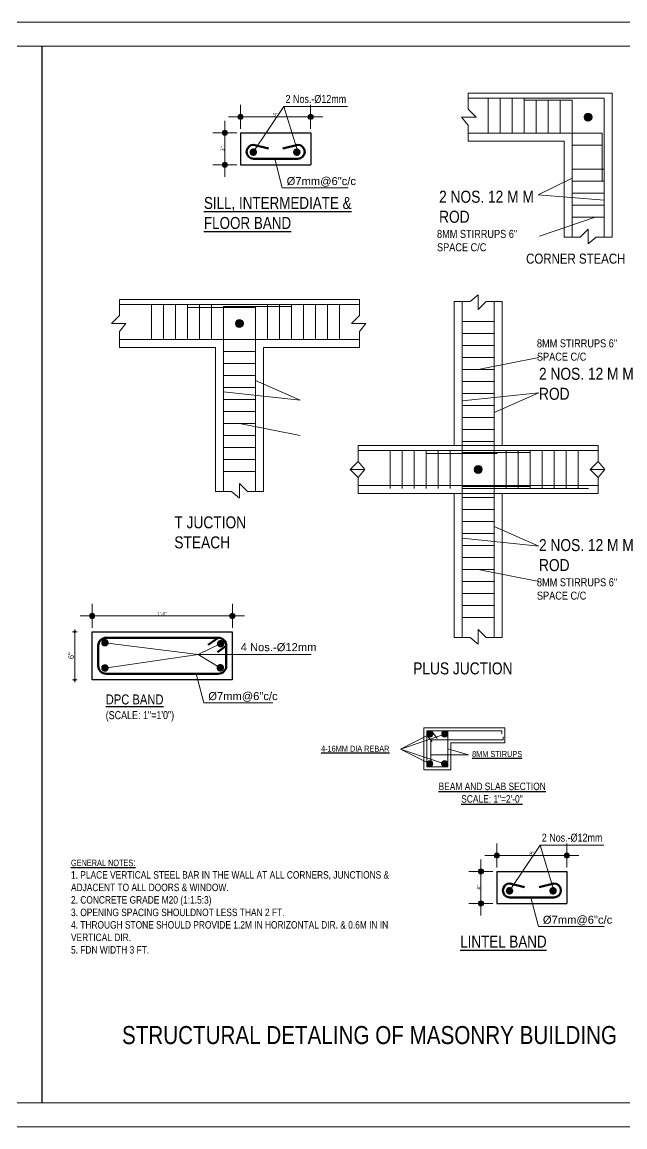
# Model space of a CAD drawing. Header units: inches. Extents: x 94889 to 364662, y -10661 to -3947.
# Drawn here: x 96290 to 97496, y -10661 to -8453 of the extents above; entities that cross this region are included whole.
import ezdxf

# ---------------------------------------------------------------- set-up
doc = ezdxf.new("R2010")
doc.units = ezdxf.units.IN
doc.header["$LTSCALE"] = 2
doc.header["$MEASUREMENT"] = 0
doc.header["$PDMODE"] = 34
doc.linetypes.add('ACAD_ISO02W100', pattern=[15, 12, -3])
doc.layers.get('0').update_dxf_attribs({"linetype": 'CONTINUOUS'})
doc.layers.get('DEFPOINTS').update_dxf_attribs({"color": 141, "linetype": 'CONTINUOUS'})
for name, color, linetype, lineweight in [('ARROW', 111, 'CONTINUOUS', 15), ('CGI sheet', 97, 'CONTINUOUS', 18), ('dimension', 160, 'CONTINUOUS', 15), ('DIMENTION', 140, 'CONTINUOUS', 0), ('elev 0.2', 221, 'CONTINUOUS', 20), ('HATCH', 60, 'ACAD_ISO02W100', 13), ('Siteplan', 7, 'CONTINUOUS', 30), ('steel', 4, 'CONTINUOUS', 60), ('Steel Sec', 6, 'CONTINUOUS', 13), ('steps', 253, 'CONTINUOUS', 20), ('TEXT', 181, 'CONTINUOUS', 25), ('Text Info', 6, 'CONTINUOUS', 13)]:
    doc.layers.add(name, color=color, linetype=linetype, lineweight=lineweight)
doc.layers.add('STAIR', color=23, linetype='CONTINUOUS')
doc.styles.add('Arial', font='arial.ttf', dxfattribs={"width": 0.8, "height": 12})
doc.styles.get("Standard").update_dxf_attribs({"font": 'ARIALN.TTF'})
doc.styles.add('times new roman', font='times.ttf', dxfattribs={"height": 7})
doc.dimstyles.new('1 INC EQ 1FT', dxfattribs={"dimtxt": 7, "dimasz": 4, "dimexe": 4, "dimexo": 4, "dimgap": 1, "dimtad": 1, "dimdec": 0, "dimlfac": 0.125, "dimzin": 3, "dimdsep": 46, "dimlunit": 4, "dimtxsty": 'times new roman', "dimblk": 'DIM', "dimcen": 0.09, "dimdle": 4, "dimse1": 1, "dimse2": 1, "dimclrd": 7, "dimclre": 256, "dimclrt": 5, "dimadec": 0, "dimazin": 0, "dimtfac": 1, "dimtdec": 0, "dimtix": 1, "dimtofl": 0, "dimtmove": 2, "dimatfit": 3, "dimfxl": 1, "dimtolj": 1, "dimtzin": 0, "dimlwd": -1, "dimlwe": 13, "dimarcsym": 0})
doc.dimstyles.new('ek ropani wala', dxfattribs={"dimtxt": 24, "dimasz": 3, "dimexe": 6, "dimexo": 18, "dimgap": 2, "dimtad": 1, "dimdec": 0, "dimzin": 3, "dimdsep": 46, "dimlunit": 3, "dimtxsty": 'Standard', "dimblk": 'dot 2', "dimcen": 0.09375, "dimse1": 1, "dimse2": 1, "dimclrd": 1, "dimclre": 1, "dimclrt": 256, "dimadec": 0, "dimazin": 0, "dimtfac": 1, "dimtdec": 0, "dimtix": 1, "dimtmove": 1, "dimatfit": 3, "dimldrblk": 'DOT', "dimfxl": 1, "dimtolj": 1, "dimtzin": 0, "dimlwd": 9, "dimlwe": 9, "dimarcsym": 0})

# ---------------------------------------------------------------- blocks, each defined once
blk = doc.blocks.new('*X29')
at = {"color": 0}
for p, q in [((146.36, -413.14), (147.62, -411.88)), ((146.55, -412.41), (147.62, -411.35)), ((146.75, -411.68), (147.62, -410.82)), ((146.95, -410.95), (147.62, -410.29)), ((147.15, -410.22), (147.62, -409.76)), ((147.35, -409.49), (147.62, -409.23)), ((147.55, -408.76), (147.62, -408.7)), ((144.56, -419.71), (147.62, -416.65)), ((144.76, -418.98), (147.62, -416.12)), ((144.96, -418.25), (147.62, -415.59)), ((145.16, -417.52), (147.62, -415.06)), ((145.36, -416.79), (147.62, -414.53)), ((145.56, -416.06), (147.62, -414)), ((145.76, -415.33), (147.62, -413.47)), ((145.96, -414.6), (147.62, -412.94)), ((146.16, -413.87), (147.62, -412.41)), ((142.76, -426.28), (147.62, -421.42)), ((142.96, -425.55), (147.62, -420.89)), ((143.16, -424.82), (147.62, -420.36)), ((143.36, -424.09), (147.62, -419.83)), ((143.56, -423.36), (147.62, -419.3)), ((143.76, -422.63), (147.62, -418.77)), ((143.96, -421.9), (147.62, -418.24)), ((144.16, -421.17), (147.62, -417.71)), ((144.36, -420.44), (147.62, -417.18))]:
    blk.add_line(p, q, dxfattribs=at)
blk = doc.blocks.new('NORTH_15')
for p, q in [((0, 3.66), (0, 10.62)), ((-2.87, 2.87), (-7.37, 7.37)), ((2.87, 2.87), (7.37, 7.37)), ((-13.37, 0), (2.72, 0)), ((5.49, 0), (17.83, 0)), ((-2.87, -2.87), (-7.37, -7.37)), ((0, -3.66), (0, -10.62)), ((2.87, -2.87), (7.37, -7.37))]:
    blk.add_line(p, q)
for points, const_width in [([(4.96, -5.01), (-13.37, 0), (4.9, 5), (0, 0), (4.96, -5.01)], 0.3), ([(5.93, -1.55), (6, -1.55), (6.07, -1.54), (6.13, -1.53), (6.17, -1.52), (6.22, -1.51), (6.26, -1.49), (6.28, -1.47), (6.3, -1.45), (6.32, -1.42), (6.33, -1.39), (6.35, -1.34), (6.36, -1.29), (6.37, -1.23), (6.38, -1.16), (6.38, -1.08), (6.38, -1), (6.54, -1), (6.54, -2.34), (6.38, -2.34), (6.38, -2.3), (6.38, -2.23), (6.38, -2.16), (6.37, -2.09), (6.36, -2.04), (6.35, -1.99), (6.33, -1.95), (6.32, -1.91), (6.3, -1.88), (6.28, -1.86), (6.26, -1.83), (6.22, -1.81), (6.18, -1.8), (6.13, -1.78), (6.07, -1.77), (6.01, -1.76), (5.95, -1.76), (2.66, -1.76), (2.66, -2.34), (2.5, -2.34), (2.5, -0.16), (4.71, 1.44), (3.14, 1.44), (3.07, 1.44), (3, 1.43), (2.94, 1.42), (2.89, 1.41), (2.85, 1.4), (2.81, 1.38), (2.78, 1.36), (2.76, 1.34), (2.74, 1.31), (2.72, 1.27), (2.7, 1.22), (2.69, 1.17), (2.68, 1.11), (2.67, 1.04), (2.66, 0.97), (2.66, 0.89), (2.66, 0.87), (2.5, 0.87), (2.5, 2.21), (2.66, 2.21), (2.66, 2.17), (2.66, 2.09), (2.67, 2.03), (2.68, 1.97), (2.69, 1.91), (2.7, 1.86), (2.71, 1.82), (2.73, 1.78), (2.75, 1.76), (2.77, 1.74), (2.8, 1.72), (2.85, 1.7), (2.89, 1.68), (2.94, 1.67), (3, 1.66), (3.07, 1.66), (3.14, 1.66), (6.54, 1.66), (6.54, 0.75), (3.33, -1.55), (5.93, -1.55), (5.93, -1.55)], 0.1)]:
    blk.add_lwpolyline(points, dxfattribs=dict(const_width=const_width))
at = {"const_width": 1}
for points in [[(0, -8, 1), (0, 8, 0.359415), (-7.86, 1.52, 1)], [(-7.86, -1.52, 0.359415), (0, -8, 1)]]:
    blk.add_lwpolyline(points, format="xyb", dxfattribs=at)
for start, end in [(90, 164.973), (270, 90), (195.027, 270)]:
    blk.add_arc((0, 0), 7, start, end)
at = {"rotation": 90}
blk.add_blockref('*X29', (-421.89, -147.62), dxfattribs=at)
blk = doc.blocks.new('A$C0BDB7EE9')
at = {"layer": 'Siteplan', "xscale": 2.999999999999779, "yscale": 2.999999999999779, "zscale": 2.999999999999779, "rotation": 247.8612575918487}
blk.add_blockref('NORTH_15', (20.2, 49.5), dxfattribs=at)
blk = doc.blocks.new('A$C327B4BBD')
at = {"layer": 'DIMENTION', "ltscale": 0.3, "xscale": 1.171875000000082, "yscale": 1.171875000000082, "zscale": 1.171875000000082, "rotation": 112.1387424081494}
blk.add_blockref('A$C0BDB7EE9', (16.1, 0), dxfattribs=at)
blk = doc.blocks.new('DIM')
at = {"layer": 'dimension'}
h = blk.add_hatch(color=256, dxfattribs=at)
h.paths.add_polyline_path([(0, 1.28), (0, 0), (1.28, 0, 0.414214)])
h.paths.add_polyline_path([(1.28, 0), (0, 0), (0, -1.28, 0.414214)])
h.paths.add_polyline_path([(0, 0), (-1.28, 0, 0.414214), (0, -1.28)])
h.paths.add_polyline_path([(0, 1.28, 0.414214), (-1.28, 0), (0, 0)])
for p, q in [((0, 6), (0, -6)), ((-6, 0), (6, 0))]:
    blk.add_line(p, q, dxfattribs=at)
blk.add_circle((0, 0), 1.28, dxfattribs=at)
blk = doc.blocks.new('*D136')
at = {"layer": 'ARROW', "color": 7, "ltscale": 100, "transparency": 16777216}
blk.add_line((96434.8, -9639.7), (96706.8, -9639.7), dxfattribs=at)
at = {"layer": 'DEFPOINTS', "color": 0, "ltscale": 100, "transparency": 16777216}
for p in [(96710.8, -9639.7), (96430.8, -9671.2), (96710.8, -9671.2)]:
    blk.add_point(p, dxfattribs=at)
at = {"layer": 'ARROW', "color": 7, "ltscale": 100, "transparency": 16777216, "xscale": 4, "yscale": 4, "zscale": 4, "rotation": 180}
blk.add_blockref('DIM', (96430.8, -9639.7), dxfattribs=at)
at = {"layer": 'ARROW', "color": 7, "ltscale": 100, "transparency": 16777216, "xscale": 4, "yscale": 4, "zscale": 4}
blk.add_blockref('DIM', (96710.8, -9639.7), dxfattribs=at)
at = {"layer": 'ARROW', "color": 5, "ltscale": 100, "transparency": 16777216, "insert": (96570.8, -9635.1), "char_height": 7, "attachment_point": 5, "style": 'times new roman'}
blk.add_mtext('\\A1;1\'-0"', dxfattribs=at)
blk = doc.blocks.new('*D137')
at = {"layer": 'ARROW', "color": 7, "ltscale": 100, "transparency": 16777216}
blk.add_line((96695.7, -8677.9), (96695.7, -8733.9), dxfattribs=at)
at = {"layer": 'DEFPOINTS', "color": 0, "ltscale": 100, "transparency": 16777216}
for p in [(96727.4, -8673.9), (96695.7, -8737.9), (96727.4, -8737.9)]:
    blk.add_point(p, dxfattribs=at)
at = {"layer": 'ARROW', "color": 7, "ltscale": 100, "transparency": 16777216, "xscale": 4, "yscale": 4, "zscale": 4}
for p, rotation in [((96695.7, -8673.9), 90), ((96695.7, -8737.9), 270)]:
    blk.add_blockref('DIM', p, dxfattribs=dict(at, rotation=rotation))
at = {"layer": 'ARROW', "color": 5, "ltscale": 100, "transparency": 16777216, "insert": (96691.1, -8705.9), "char_height": 7, "attachment_point": 5, "rotation": 90, "style": 'times new roman'}
blk.add_mtext('\\A1;3"', dxfattribs=at)
blk = doc.blocks.new('*D138')
at = {"layer": 'ARROW', "color": 7, "ltscale": 100, "transparency": 16777216}
blk.add_line((96731.4, -8642.4), (96863.4, -8642.4), dxfattribs=at)
at = {"layer": 'DEFPOINTS', "color": 0, "ltscale": 100, "transparency": 16777216}
for p in [(96867.4, -8642.4), (96727.4, -8673.9), (96867.4, -8673.9)]:
    blk.add_point(p, dxfattribs=at)
at = {"layer": 'ARROW', "color": 7, "ltscale": 100, "transparency": 16777216, "xscale": 4, "yscale": 4, "zscale": 4, "rotation": 180}
blk.add_blockref('DIM', (96727.4, -8642.4), dxfattribs=at)
at = {"layer": 'ARROW', "color": 7, "ltscale": 100, "transparency": 16777216, "xscale": 4, "yscale": 4, "zscale": 4}
blk.add_blockref('DIM', (96867.4, -8642.4), dxfattribs=at)
at = {"layer": 'ARROW', "color": 5, "ltscale": 100, "transparency": 16777216, "insert": (96797.4, -8637.8), "char_height": 7, "attachment_point": 5, "style": 'times new roman'}
blk.add_mtext('\\A1;9"', dxfattribs=at)
blk = doc.blocks.new('dot1')
at = {"layer": 'HATCH'}
h = blk.add_hatch(color=256, dxfattribs=at)
edge = h.paths.add_edge_path()
edge.add_arc((0, 0), 1, 0, 360)
for p, q in [((3, 0), (-3, 0)), ((0, 3), (0, -3))]:
    blk.add_line(p, q, dxfattribs=at)
blk.add_circle((0, 0), 1, dxfattribs=at)
blk = doc.blocks.new('dot 2')
at = {"layer": 'HATCH', "xscale": 0.5, "yscale": 0.5, "zscale": 0.5}
blk.add_blockref('dot1', (0, 0), dxfattribs=at)
blk = doc.blocks.new('*D139')
at = {"layer": 'DEFPOINTS', "color": 0, "transparency": 16777216}
for p in [(96430.8, -9671.2), (96395.8, -9767.2), (96430.8, -9767.2)]:
    blk.add_point(p, dxfattribs=at)
at = {"layer": 'DIMENTION', "color": 1, "lineweight": 9, "transparency": 16777216}
blk.add_line((96395.8, -9674.2), (96395.8, -9764.2), dxfattribs=at)
at = {"layer": 'DIMENTION', "color": 1, "lineweight": 9, "transparency": 16777216, "xscale": 3, "yscale": 3, "zscale": 3}
for p, rotation in [((96395.8, -9671.2), 90), ((96395.8, -9767.2), 270)]:
    blk.add_blockref('dot 2', p, dxfattribs=dict(at, rotation=rotation))
at = {"layer": 'DIMENTION', "transparency": 16777216, "insert": (96388.3, -9719.2), "char_height": 24, "attachment_point": 5, "rotation": 90}
blk.add_mtext('\\A1;{\\H0.44444x;6"}', dxfattribs=at)
blk = doc.blocks.new('_Dot')
at = {"layer": 'TEXT', "color": 0, "lineweight": -2}
blk.add_line((-0.5, 0), (-1, 0), dxfattribs=at)
at = {"layer": 'TEXT', "color": 0, "const_width": 0.5}
blk.add_lwpolyline([(-0.25, 0, 1), (0.25, 0, 1)], format="xyb", close=True, dxfattribs=at)
blk = doc.blocks.new('*D134')
at = {"layer": 'ARROW', "color": 7, "ltscale": 100, "transparency": 16777216}
blk.add_line((97207.9, -10154.2), (97207.9, -10210.2), dxfattribs=at)
at = {"layer": 'DEFPOINTS', "color": 0, "ltscale": 100, "transparency": 16777216}
for p in [(97239.7, -10150.2), (97207.9, -10214.2), (97239.7, -10214.2)]:
    blk.add_point(p, dxfattribs=at)
at = {"layer": 'ARROW', "color": 7, "ltscale": 100, "transparency": 16777216, "xscale": 4, "yscale": 4, "zscale": 4}
for p, rotation in [((97207.9, -10150.2), 90), ((97207.9, -10214.2), 270)]:
    blk.add_blockref('DIM', p, dxfattribs=dict(at, rotation=rotation))
at = {"layer": 'ARROW', "color": 5, "ltscale": 100, "transparency": 16777216, "insert": (97203.4, -10182.2), "char_height": 7, "attachment_point": 5, "rotation": 90, "style": 'times new roman'}
blk.add_mtext('\\A1;4"', dxfattribs=at)
blk = doc.blocks.new('*D135')
at = {"layer": 'ARROW', "color": 7, "ltscale": 100, "transparency": 16777216}
blk.add_line((97243.7, -10118.6), (97375.7, -10118.6), dxfattribs=at)
at = {"layer": 'DEFPOINTS', "color": 0, "ltscale": 100, "transparency": 16777216}
for p in [(97379.7, -10118.6), (97239.7, -10150.2), (97379.7, -10150.2)]:
    blk.add_point(p, dxfattribs=at)
at = {"layer": 'ARROW', "color": 7, "ltscale": 100, "transparency": 16777216, "xscale": 4, "yscale": 4, "zscale": 4, "rotation": 180}
blk.add_blockref('DIM', (97239.7, -10118.6), dxfattribs=at)
at = {"layer": 'ARROW', "color": 7, "ltscale": 100, "transparency": 16777216, "xscale": 4, "yscale": 4, "zscale": 4}
blk.add_blockref('DIM', (97379.7, -10118.6), dxfattribs=at)
at = {"layer": 'ARROW', "color": 5, "ltscale": 100, "transparency": 16777216, "insert": (97309.7, -10114.1), "char_height": 7, "attachment_point": 5, "style": 'times new roman'}
blk.add_mtext('\\A1;9"', dxfattribs=at)

msp = doc.modelspace()

# ---------------------------------------------------------------- hatches: boundary and pattern name
at = {"layer": 'CGI sheet'}
h = msp.add_hatch(color=0, dxfattribs=at)
h.set_gradient(color1=(179, 179, 255), color2=(76, 0, 0), one_color=1, name='SPHERICAL')
h.paths.add_polyline_path([(97413.99, -8642.72, -1), (97429.99, -8642.72, -1)])
h = msp.add_hatch(color=0, dxfattribs=at)
h.set_gradient(color1=(179, 179, 255), color2=(76, 0, 0), one_color=1, name='SPHERICAL')
h.paths.add_polyline_path([(96732.92, -9055.09, 1), (96716.92, -9055.09, 1)])
h = msp.add_hatch(color=0, dxfattribs=at)
h.set_gradient(color1=(179, 179, 255), color2=(76, 0, 0), one_color=1, name='SPHERICAL')
h.paths.add_polyline_path([(97210.38, -9346.99, 1), (97194.38, -9346.99, 1)])
h = msp.add_hatch(color=0, dxfattribs=at)
h.set_gradient(color1=(179, 179, 255), color2=(76, 0, 0), one_color=1, name='SPHERICAL')
h.paths.add_polyline_path([(97210.38, -9346.99, -1), (97194.38, -9346.99, -1)])
at = {"layer": 'dimension'}
h = msp.add_hatch(color=256, dxfattribs=at)
h.dxf.hatch_style = 1
h.paths.add_polyline_path([(97099.75, -9875.66, 1), (97111.75, -9875.66, 1)])
h = msp.add_hatch(color=256, dxfattribs=at)
h.dxf.hatch_style = 1
h.paths.add_polyline_path([(97129.42, -9875.66, 1), (97141.42, -9875.66, 1)])
h = msp.add_hatch(color=256, dxfattribs=at)
h.dxf.hatch_style = 1
h.paths.add_polyline_path([(97099.66, -9935.02, 1), (97111.66, -9935.02, 1)])
h = msp.add_hatch(color=256, dxfattribs=at)
h.dxf.hatch_style = 1
h.paths.add_polyline_path([(97129.23, -9935.02, 1), (97141.23, -9935.02, 1)])

# ---------------------------------------------------------------- linework, layer by layer
msp.add_line((96329.76, -8500.79), (96329.76, -10612.79))
at = {"layer": 'CGI sheet', "color": 0}
for p, q in [((97469.99, -8594.72), (97181.99, -8594.72)), ((97181.99, -8626.72), (97181.99, -8594.72)), ((97453.99, -8604.72), (97181.99, -8604.72)), ((97453.99, -8604.72), (97201.49, -8604.72)), ((97221.99, -8604.72), (97221.99, -8674.72)), ((97245.99, -8604.72), (97245.99, -8674.72)), ((97269.99, -8604.72), (97269.99, -8674.72)), ((97293.99, -8604.72), (97293.99, -8674.72)), ((97389.99, -8608.72), (97293.99, -8608.72)), ((97317.99, -8608.72), (97317.99, -8674.72)), ((97341.99, -8608.72), (97341.99, -8674.72)), ((97365.99, -8608.72), (97365.99, -8674.72)), ((97389.99, -8608.72), (97389.99, -8882.72)), ((97453.99, -8604.72), (97453.99, -8674.72)), ((97453.99, -8608.72), (97453.99, -8882.72)), ((97469.99, -8594.72), (97469.99, -8882.72)), ((97181.99, -8626.72), (97197.99, -8642.72)), ((97181.99, -8642.72), (97168.99, -8642.72)), ((97168.99, -8642.72), (97181.99, -8658.72)), ((97181.99, -8642.72), (97197.99, -8642.72)), ((97181.99, -8690.72), (97181.99, -8658.72)), ((97449.99, -8674.72), (97181.99, -8674.72)), ((97383.99, -8674.72), (97449.99, -8674.72)), ((97383.99, -8674.72), (97449.99, -8674.72)), ((97383.99, -8674.72), (97449.99, -8674.72)), ((97449.99, -8674.72), (97449.99, -8770.72)), ((97373.99, -8690.72), (97181.99, -8690.72)), ((97373.99, -8690.72), (97373.99, -8882.72)), ((97389.99, -8698.72), (97449.99, -8698.72)), ((97321.99, -8797.72), (97389.99, -8764.48)), ((97389.99, -8746.72), (97453.99, -8746.72)), ((97389.99, -8770.72), (97453.99, -8770.72)), ((97321.99, -8797.72), (97453.99, -8808.91)), ((97389.99, -8794.72), (97453.99, -8794.72)), ((97389.99, -8818.72), (97453.99, -8818.72)), ((97324.99, -8880.72), (97435.89, -8842.72)), ((97389.99, -8842.72), (97453.99, -8842.72)), ((97405.99, -8882.72), (97421.99, -8866.72)), ((97421.99, -8882.72), (97421.99, -8866.72)), ((97405.99, -8882.72), (97373.99, -8882.72)), ((97421.99, -8882.72), (97421.99, -8895.72)), ((97421.99, -8895.72), (97437.99, -8882.72)), ((97469.99, -8882.72), (97437.99, -8882.72)), ((96484.92, -9007.09), (96964.92, -9007.09)), ((96484.92, -9039.09), (96484.92, -9007.09)), ((96964.92, -9039.09), (96964.92, -9007.09)), ((97202.38, -8997.99), (97186.38, -9010.99)), ((97202.38, -9010.99), (97202.38, -8997.99)), ((96484.92, -9017.09), (96964.92, -9017.09)), ((96548.92, -9017.09), (96548.92, -9087.09)), ((96572.92, -9017.09), (96572.92, -9087.09)), ((96596.92, -9017.09), (96596.92, -9087.09)), ((96620.92, -9017.09), (96620.92, -9087.09)), ((96756.92, -9023.09), (96620.92, -9023.09)), ((96644.92, -9017.09), (96644.92, -9087.09)), ((96668.92, -9017.09), (96668.92, -9087.09)), ((96692.92, -9017.09), (96945.42, -9017.09)), ((96692.92, -9021.09), (96692.92, -9391.09)), ((96692.92, -9021.09), (96828.92, -9021.09)), ((96692.92, -9021.09), (96692.92, -9087.09)), ((96756.92, -9023.09), (96756.92, -9391.09)), ((96780.92, -9017.09), (96780.92, -9087.09)), ((96804.92, -9017.09), (96804.92, -9087.09)), ((96828.92, -9017.09), (96828.92, -9087.09)), ((96852.92, -9017.09), (96852.92, -9087.09)), ((96876.92, -9017.09), (96876.92, -9087.09)), ((96900.92, -9017.09), (96900.92, -9087.09)), ((96924.92, -9017.09), (96924.92, -9087.09)), ((97154.38, -9298.99), (97154.38, -9010.99)), ((97154.38, -9010.99), (97186.38, -9010.99)), ((97170.38, -9380.99), (97170.38, -9010.99)), ((97218.38, -9010.99), (97202.38, -9026.99)), ((97202.38, -9010.99), (97202.38, -9026.99)), ((97218.38, -9010.99), (97250.38, -9010.99)), ((97234.38, -9378.99), (97234.38, -9010.99)), ((97250.38, -9298.99), (97250.38, -9010.99)), ((96484.92, -9039.09), (96468.92, -9055.09)), ((96964.92, -9039.09), (96948.92, -9055.09)), ((97234.38, -9050.99), (97170.38, -9050.99)), ((96484.92, -9055.09), (96468.92, -9055.09)), ((96484.92, -9055.09), (96497.92, -9055.09)), ((96497.92, -9055.09), (96484.92, -9071.09)), ((96484.92, -9103.09), (96484.92, -9071.09)), ((96964.92, -9055.09), (96948.92, -9055.09)), ((96964.92, -9055.09), (96977.92, -9055.09)), ((96977.92, -9055.09), (96964.92, -9071.09)), ((96964.92, -9103.09), (96964.92, -9071.09)), ((96484.92, -9087.09), (96964.92, -9087.09)), ((96762.92, -9087.09), (96692.92, -9087.09)), ((96762.92, -9087.09), (96692.92, -9087.09)), ((96762.92, -9087.09), (96692.92, -9087.09)), ((97234.38, -9074.99), (97170.38, -9074.99)), ((96484.92, -9103.09), (96676.92, -9103.09)), ((96676.92, -9103.09), (96676.92, -9391.09)), ((96756.92, -9111.09), (96692.92, -9111.09)), ((96772.92, -9103.09), (96964.92, -9103.09)), ((96772.92, -9103.09), (96772.92, -9391.09)), ((97234.38, -9098.99), (97170.38, -9098.99)), ((97234.38, -9098.99), (97170.38, -9098.99)), ((96756.92, -9135.09), (96692.92, -9135.09)), ((97234.38, -9122.99), (97170.38, -9122.99)), ((97323.88, -9122.99), (97202.38, -9146.99)), ((96756.92, -9159.09), (96692.92, -9159.09)), ((97234.38, -9146.99), (97170.38, -9146.99)), ((96756.92, -9183.09), (96692.92, -9183.09)), ((96846.42, -9208.09), (96756.92, -9169.09)), ((97234.38, -9170.99), (97170.38, -9170.99)), ((96846.42, -9208.09), (96692.92, -9192.05)), ((96756.92, -9207.09), (96692.92, -9207.09)), ((97323.88, -9193.99), (97170.38, -9210.03)), ((97234.38, -9194.99), (97170.38, -9194.99)), ((97323.88, -9193.99), (97234.38, -9232.99)), ((97234.38, -9218.99), (97170.38, -9218.99)), ((96756.92, -9231.09), (96692.92, -9231.09)), ((97234.38, -9242.99), (97170.38, -9242.99)), ((96756.92, -9255.09), (96692.92, -9255.09)), ((96846.42, -9279.09), (96724.92, -9255.09)), ((97234.38, -9266.99), (97170.38, -9266.99)), ((96756.92, -9279.09), (96692.92, -9279.09)), ((97234.38, -9290.99), (97170.38, -9290.99)), ((96756.92, -9303.09), (96692.92, -9303.09)), ((96756.92, -9303.09), (96692.92, -9303.09)), ((96962.38, -9298.99), (97442.38, -9298.99)), ((96962.38, -9330.99), (96962.38, -9298.99)), ((96962.38, -9298.99), (97154.38, -9298.99)), ((96962.38, -9298.99), (96962.38, -9330.99)), ((96962.38, -9308.99), (97442.38, -9308.99)), ((97026.38, -9308.99), (97026.38, -9378.99)), ((97026.38, -9384.99), (97026.38, -9314.99)), ((97050.38, -9308.99), (97050.38, -9378.99)), ((97050.38, -9384.99), (97050.38, -9314.99)), ((97074.38, -9308.99), (97074.38, -9378.99)), ((97074.38, -9384.99), (97074.38, -9314.99)), ((97098.38, -9308.99), (97098.38, -9378.99)), ((97234.38, -9314.99), (97098.38, -9314.99)), ((97098.38, -9384.99), (97098.38, -9314.99)), ((97122.38, -9308.99), (97122.38, -9378.99)), ((97122.38, -9384.99), (97122.38, -9314.99)), ((97146.38, -9308.99), (97146.38, -9378.99)), ((97146.38, -9384.99), (97146.38, -9314.99)), ((97170.38, -9308.99), (97422.88, -9308.99)), ((97170.38, -9312.99), (97170.38, -9682.99)), ((97170.38, -9312.99), (97306.38, -9312.99)), ((97170.38, -9312.99), (97170.38, -9378.99)), ((97170.38, -9380.99), (97170.38, -9314.99)), ((97240.38, -9314.99), (97170.38, -9314.99)), ((97240.38, -9314.99), (97170.38, -9314.99)), ((97240.38, -9314.99), (97170.38, -9314.99)), ((97234.38, -9314.99), (97234.38, -9682.99)), ((97250.38, -9298.99), (97442.38, -9298.99)), ((97258.38, -9308.99), (97258.38, -9378.99)), ((97258.38, -9384.99), (97258.38, -9314.99)), ((97282.38, -9308.99), (97282.38, -9378.99)), ((97282.38, -9384.99), (97282.38, -9314.99)), ((97306.38, -9308.99), (97306.38, -9378.99)), ((97306.38, -9384.99), (97306.38, -9314.99)), ((97330.38, -9308.99), (97330.38, -9378.99)), ((97330.38, -9384.99), (97330.38, -9314.99)), ((97354.38, -9308.99), (97354.38, -9378.99)), ((97354.38, -9384.99), (97354.38, -9314.99)), ((97378.38, -9308.99), (97378.38, -9378.99)), ((97378.38, -9384.99), (97378.38, -9314.99)), ((97402.38, -9308.99), (97402.38, -9378.99)), ((97402.38, -9384.99), (97402.38, -9314.99)), ((97442.38, -9330.99), (97442.38, -9298.99)), ((97442.38, -9298.99), (97442.38, -9330.99)), ((96756.92, -9327.09), (96692.92, -9327.09)), ((96962.38, -9330.99), (96946.38, -9346.99)), ((96975.38, -9346.99), (96962.38, -9330.99)), ((97442.38, -9330.99), (97426.38, -9346.99)), ((97455.38, -9346.99), (97442.38, -9330.99)), ((96756.92, -9351.09), (96692.92, -9351.09)), ((96962.38, -9346.99), (96946.38, -9346.99)), ((96962.38, -9362.99), (96946.38, -9346.99)), ((96962.38, -9346.99), (96946.38, -9346.99)), ((96962.38, -9346.99), (96975.38, -9346.99)), ((96975.38, -9346.99), (96962.38, -9362.99)), ((96962.38, -9346.99), (96975.38, -9346.99)), ((97442.38, -9346.99), (97426.38, -9346.99)), ((97442.38, -9362.99), (97426.38, -9346.99)), ((97442.38, -9346.99), (97426.38, -9346.99)), ((97442.38, -9346.99), (97455.38, -9346.99)), ((97455.38, -9346.99), (97442.38, -9362.99)), ((97442.38, -9346.99), (97455.38, -9346.99)), ((96740.92, -9391.09), (96724.92, -9375.09)), ((96724.92, -9391.09), (96724.92, -9375.09)), ((96962.38, -9394.99), (96962.38, -9362.99)), ((96962.38, -9378.99), (97442.38, -9378.99)), ((97234.38, -9378.99), (97098.38, -9378.99)), ((97240.38, -9378.99), (97170.38, -9378.99)), ((97240.38, -9378.99), (97170.38, -9378.99)), ((97240.38, -9378.99), (97170.38, -9378.99)), ((97170.38, -9380.99), (97306.38, -9380.99)), ((97442.38, -9394.99), (97442.38, -9362.99)), ((97442.38, -9362.99), (97442.38, -9394.99)), ((96676.92, -9391.09), (96708.92, -9391.09)), ((96724.92, -9404.09), (96708.92, -9391.09)), ((96724.92, -9391.09), (96724.92, -9404.09)), ((96740.92, -9391.09), (96772.92, -9391.09)), ((96962.38, -9394.99), (97154.38, -9394.99)), ((96962.38, -9394.99), (97442.38, -9394.99)), ((97154.38, -9394.99), (97154.38, -9682.99)), ((97170.38, -9384.99), (97422.88, -9384.99)), ((97234.38, -9402.99), (97170.38, -9402.99)), ((97250.38, -9394.99), (97442.38, -9394.99)), ((97250.38, -9394.99), (97250.38, -9682.99)), ((97234.38, -9426.99), (97170.38, -9426.99)), ((97234.38, -9450.99), (97170.38, -9450.99)), ((97323.88, -9499.99), (97234.38, -9460.99)), ((97234.38, -9474.99), (97170.38, -9474.99)), ((97323.88, -9499.99), (97170.38, -9483.95)), ((97234.38, -9498.99), (97170.38, -9498.99)), ((97234.38, -9522.99), (97170.38, -9522.99)), ((97234.38, -9546.99), (97170.38, -9546.99)), ((97323.88, -9570.99), (97202.38, -9546.99)), ((97234.38, -9570.99), (97170.38, -9570.99)), ((97234.38, -9594.99), (97170.38, -9594.99)), ((97234.38, -9594.99), (97170.38, -9594.99)), ((97234.38, -9618.99), (97170.38, -9618.99)), ((97234.38, -9642.99), (97170.38, -9642.99)), ((97218.38, -9682.99), (97202.38, -9666.99)), ((97202.38, -9682.99), (97202.38, -9666.99)), ((97154.38, -9682.99), (97186.38, -9682.99)), ((97202.38, -9695.99), (97186.38, -9682.99)), ((97202.38, -9682.99), (97202.38, -9695.99)), ((97218.38, -9682.99), (97250.38, -9682.99))]:
    msp.add_line(p, q, dxfattribs=at)
for centre in [(97421.99, -8642.72), (96724.92, -9055.09), (97202.38, -9346.99), (97202.38, -9346.99)]:
    msp.add_circle(centre, 8, dxfattribs=at)
at = {"layer": 'dimension', "color": 0}
for p, q in [((96456.08, -9693.14), (96642.68, -9716.47)), ((96642.68, -9716.47), (96687.49, -9694.96))]:
    msp.add_line(p, q, dxfattribs=at)
for points in [[(96752.73, -8712.73), (96813.85, -8621.15), (96941.15, -8621.15)], [(96813.85, -8621.15), (96841.44, -8711.92)], [(96942.12, -8783.79), (96810.36, -8783.79), (96795.44, -8725.92)], [(96642.68, -9716.47), (96456.08, -9743.67)], [(96686.8, -9743.25), (96642.68, -9716.47), (96868.16, -9716.47)], [(96638.78, -9755.21), (96653.71, -9813.08), (96791.9, -9813.08)], [(97264.98, -10188.98), (97326.1, -10097.41), (97453.4, -10097.41)], [(97326.1, -10097.41), (97353.69, -10188.18)], [(97454.38, -10260.05), (97322.61, -10260.05), (97307.69, -10202.18)]]:
    msp.add_lwpolyline(points, dxfattribs=at)
at = {"layer": 'DIMENTION'}
for p, q in [((97093.5, -9947.36), (97093.5, -9863.36)), ((97099.5, -9941.36), (97099.5, -9869.36)), ((97108.72, -9869.36), (97120.25, -9884.4)), ((97105.75, -9875.66), (97046.8, -9906.01)), ((97046.8, -9906.01), (97135.42, -9875.66)), ((97099.5, -9878.88), (97110.13, -9890.28)), ((97107.92, -9887.36), (97107.92, -9930.46)), ((97046.8, -9906.01), (97105.66, -9935.02)), ((97046.8, -9906.01), (97135.23, -9935.02)), ((97141.5, -9905.36), (97183.19, -9917.13)), ((97183.19, -9917.13), (97107.92, -9917.13)), ((97147.5, -9947.36), (97093.5, -9947.36)), ((97141.5, -9941.36), (97099.5, -9941.36))]:
    msp.add_line(p, q, dxfattribs=at)
for centre in [(97105.75, -9875.66), (97135.42, -9875.66), (97105.66, -9935.02), (97135.23, -9935.02)]:
    msp.add_circle(centre, 6, dxfattribs=at)
at = {"layer": 'elev 0.2'}
for p, q in [((97255.5, -9863.36), (97093.5, -9863.36)), ((97249.5, -9869.36), (97099.5, -9869.36)), ((97141.5, -9941.36), (97141.5, -9869.36)), ((97249.5, -9875.36), (97249.5, -9869.36)), ((97255.5, -9893.36), (97255.5, -9863.36)), ((97252.5, -9887.36), (97107.92, -9887.36)), ((97252.5, -9887.36), (97252.5, -9881.36)), ((97147.5, -9947.36), (97147.5, -9893.36)), ((97255.5, -9893.36), (97147.5, -9893.36)), ((97147.5, -9947.36), (97093.5, -9947.36))]:
    msp.add_line(p, q, dxfattribs=at)
at = {"layer": 'STAIR', "color": 0}
for p, q in [((96727.44, -8673.92), (96727.44, -8737.92)), ((96727.44, -8673.92), (96867.44, -8673.92)), ((96867.44, -8673.92), (96867.44, -8737.92)), ((96727.44, -8737.92), (96867.44, -8737.92)), ((97239.69, -10150.18), (97239.69, -10214.18)), ((97239.69, -10150.18), (97379.69, -10150.18)), ((97379.69, -10150.18), (97379.69, -10214.18)), ((97239.69, -10214.18), (97379.69, -10214.18))]:
    msp.add_line(p, q, dxfattribs=at)
msp.add_lwpolyline([(96710.78, -9767.21), (96430.78, -9767.21), (96430.78, -9671.21), (96710.78, -9671.21)], close=True, dxfattribs=at)
at = {"layer": 'steel', "color": 0}
for p, q in [((96782.81, -8705.54), (96753.44, -8697.92)), ((96812.06, -8705.54), (96841.44, -8697.92)), ((96753.44, -8725.92), (96841.44, -8725.92)), ((96682.78, -9683.21), (96662.62, -9697.08)), ((96698.78, -9699.21), (96681.15, -9712.09)), ((97295.06, -10181.79), (97265.69, -10174.18)), ((97324.31, -10181.79), (97353.69, -10174.18)), ((97265.69, -10202.18), (97353.69, -10202.18))]:
    msp.add_line(p, q, dxfattribs=at)
msp.add_lwpolyline([(96682.78, -9755.21), (96458.78, -9755.21, -0.4142136), (96442.78, -9739.21), (96442.78, -9699.21, -0.4142136), (96458.78, -9683.21), (96682.78, -9683.21, -0.4142136), (96698.78, -9699.21), (96698.78, -9739.21, -0.4142136)], format="xyb", close=True, dxfattribs=at)
for centre, start, end in [((96753.44, -8711.92), 90, 270), ((96841.44, -8711.92), 270, 90), ((97265.69, -10188.18), 90, 270), ((97353.69, -10188.18), 270, 90)]:
    msp.add_arc(centre, 14, start, end, dxfattribs=at)
at = {"layer": 'Steel Sec', "color": 0, "const_width": 7.5}
for points in [[(96748.98, -8712.73, 1), (96756.48, -8712.73, 1)], [(96835.95, -8712.73, 1), (96843.45, -8712.73, 1)], [(96452.33, -9693.14, -1), (96459.83, -9693.14, -1)], [(96683.74, -9694.96, -1), (96691.24, -9694.96, -1)], [(96452.33, -9743.67, 1), (96459.83, -9743.67, 1)], [(96683.05, -9743.25, 1), (96690.55, -9743.25, 1)], [(97261.23, -10188.98, 1), (97268.73, -10188.98, 1)], [(97348.2, -10188.98, 1), (97355.7, -10188.98, 1)]]:
    msp.add_lwpolyline(points, format="xyb", close=True, dxfattribs=at)
at = {"layer": 'steps', "color": 0, "ltscale": 0.3}
for points in [[(98056.82, -10660.79), (94888.82, -10660.79), (94888.82, -8452.79), (98056.82, -8452.79)], [(94984.82, -8500.79), (98008.82, -8500.79), (98008.82, -10612.79), (94984.82, -10612.79)]]:
    msp.add_lwpolyline(points, close=True, dxfattribs=at)

# ---------------------------------------------------------------- block references
at = {"layer": 'steps', "color": 0, "ltscale": 0.3, "xscale": 1.25, "yscale": 1.25, "zscale": 1.25, "rotation": 270}
msp.add_blockref('A$C327B4BBD', (97558.86, -8633.64), dxfattribs=at)

# ---------------------------------------------------------------- texts
at = {"color": 0}
for s, width, insert, char_height, attachment_point in [('2 NOS. 12 M M ROD', 212.5001, (97124.12, -8789.8), 24, 1), ('8MM STIRRUPS 6" SPACE C/C', 212.5001, (97119.97, -8868.14), 16, 1), ('CORNER STEACH ', 212.5001, (97298.12, -8915.51), 20, 1), ('8MM STIRRUPS 6" SPACE C/C', 212.5001, (97319.73, -9129.65), 16, 7), ('2 NOS. 12 M M ROD', 212.5001, (97323.88, -9207.99), 24, 7), ('T JUCTION STEACH ', 212.5001, (96594.87, -9440.54), 24, 1), ('2 NOS. 12 M M ROD', 212.5001, (97323.88, -9485.99), 24, 1), ('8MM STIRRUPS 6" SPACE C/C', 212.5001, (97319.73, -9564.33), 16, 1), ('PLUS JUCTION ', 251.9466, (97072.33, -9732.44), 24, 1)]:
    msp.add_mtext_dynamic_manual_height_columns(s, width=width, gutter_width=40, heights=[0], dxfattribs=dict(at, insert=insert, char_height=char_height, attachment_point=attachment_point))
at = {"layer": 'steps', "color": 0, "ltscale": 0.3, "insert": (96985.06, -10477.49), "char_height": 36, "attachment_point": 5}
msp.add_mtext('\\A1;STRUCTURAL DETALING OF MASONRY BUILDING', dxfattribs=at)
at = {"layer": 'TEXT', "color": 0, "attachment_point": 1, "style": 'Arial'}
for s, insert, char_height, width in [('{\\LSILL, INTERMEDIATE &\\PFLOOR BAND}', (96654.06, -8802.26), 24, 563.4311), ('{\\H0.8333x;\\LDPC BAND\\P\\H0.8x;\\l(SCALE: 1"=1\'0")}', (96457.67, -9796.51), 24, 563.4311), ('{\\L4-16MM DIA REBAR}', (96888.13, -9899), 12, 845.1467), ('{\\L8MM STIRUPS}', (97190.09, -9909.55), 12, 845.1467), ('\\pi316.74659;{\\LBEAM AND SLAB SECTION\\P\\pi361.97579;SCALE: 1"=2\'-0"}', (96806.47, -9972.75), 15, 845.1467), ('{\\H0.5833x;\\LGENERAL NOTES\\H1.143x;:\\H1.25x;\\P\\H0.7999x;\\l1. PLACE VERTICAL STEEL BAR IN THE WALL AT ALL CORNERS, JUNCTIONS & ADJACENT TO ALL DOORS & WINDOW.\\P2. CONCRETE GRADE M20 (1:1.5:3)\\P3. OPENING SPACING SHOULDNOT LESS THAN 2 FT.\\P4. THROUGH STONE SHOULD PROVIDE 1.2M IN HORIZONTAL DIR. & 0.6M IN IN VERTICAL DIR. \\P5. FDN WIDTH 3 FT.}', (96388.25, -10124.7), 22.464, 652.574), ('{\\LLINTEL BAND}', (97166.31, -10278.51), 24, 563.4311)]:
    msp.add_mtext(s, dxfattribs=dict(at, insert=insert, char_height=char_height, width=width))
at = {"layer": 'Text Info', "color": 0, "ltscale": 100, "style": 'Arial'}
for s, p in [('%%c7mm@6"c/c', (96819.39, -8778.51)), ('4 Nos.-%%C12mm', (96727.49, -9709.99)), ('%%c7mm@6"c/c', (96662.74, -9807.8)), ('%%c7mm@6"c/c', (97331.65, -10254.77))]:
    msp.add_text(s, height=16, dxfattribs=at).set_placement(p)
at = {"layer": 'Text Info', "color": 0, "ltscale": 100, "char_height": 16, "width": 163.2586, "attachment_point": 1, "style": 'Arial'}
for insert in [(96817.19, -8598.45), (97329.45, -10074.71)]:
    msp.add_mtext('2 Nos.-%%C12mm', dxfattribs=dict(at, insert=insert))

# ---------------------------------------------------------------- dimensions: what is measured, and where the dimension line sits
at = {"layer": 'ARROW', "color": 0, "ltscale": 100}
for base, p1, p2, text, picture, middle in [((96867.44, -8642.39), (96727.44, -8673.92), (96867.44, -8673.92), '9"', '*D138', (96797.44, -8637.82)), ((96710.78, -9639.68), (96430.78, -9671.21), (96710.78, -9671.21), '1\'-0"', '*D136', (96570.78, -9635.12)), ((97379.69, -10118.65), (97239.69, -10150.18), (97379.69, -10150.18), '9"', '*D135', (97309.69, -10114.08))]:
    dim = msp.add_linear_dim(base=base, p1=p1, p2=p2, text=text, dimstyle='1 INC EQ 1FT', dxfattribs=at)
    dim.commit()
    dim.dimension.update_dxf_attribs({"geometry": picture, "text_midpoint": middle})
for base, p1, p2, text, picture, middle in [((96695.69, -8737.92), (96727.44, -8673.92), (96727.44, -8737.92), '3"', '*D137', (96691.13, -8705.92)), ((97207.94, -10214.18), (97239.69, -10150.18), (97239.69, -10214.18), '4"', '*D134', (97203.44, -10182.18))]:
    dim = msp.add_linear_dim(base=base, p1=p1, p2=p2, angle=90, text=text, dimstyle='1 INC EQ 1FT', dxfattribs=at)
    dim.commit()
    dim.dimension.update_dxf_attribs({"geometry": picture, "text_midpoint": middle})
at = {"layer": 'DIMENTION'}
dim = msp.add_linear_dim(base=(96395.76, -9767.21), p1=(96430.78, -9671.21), p2=(96430.78, -9767.21), angle=90, text='{\\H0.44444x;6"}', dimstyle='ek ropani wala', dxfattribs=at)
dim.commit()
dim.dimension.update_dxf_attribs({"geometry": '*D139', "text_midpoint": (96388.31, -9719.21)})

doc.saveas('drawing.dxf')
